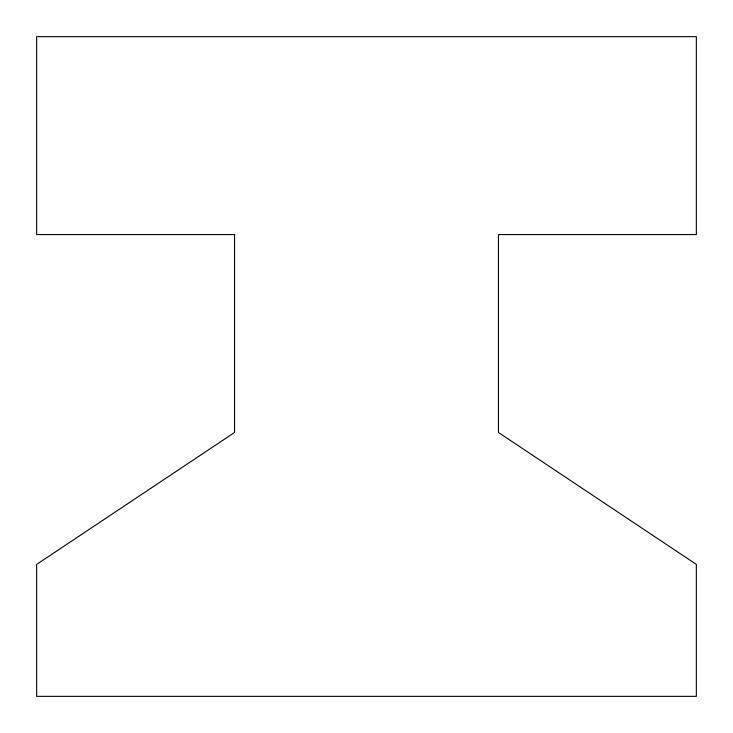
<?xml version="1.0" encoding="UTF-8"?>
<svg xmlns="http://www.w3.org/2000/svg" width="733" height="733" viewBox="0 0 733 733"><rect width="100%" height="100%" fill="white"/><g stroke="black" fill="none" stroke-linecap="round" stroke-linejoin="round"><path stroke-width="1.1" d="M234.56 432.47L36.65 564.41L36.65 696.35L696.35 696.35L696.35 564.41L498.44 432.47L498.44 234.56L696.35 234.56L696.35 36.65L36.65 36.65L36.65 234.56L234.56 234.56L234.56 432.47"/></g></svg>
